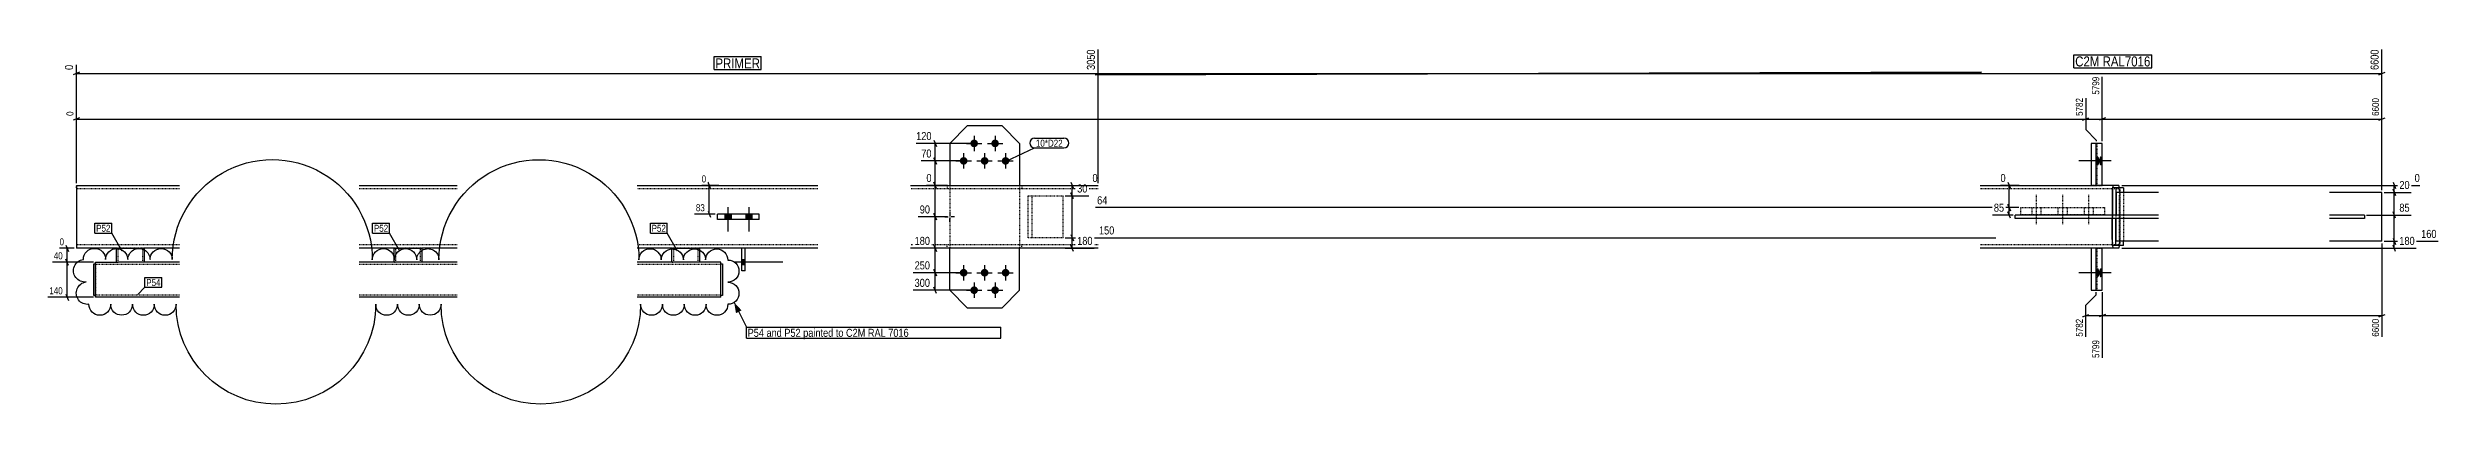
# Model space of a CAD drawing. Header units: millimetres. Extents: x 14 to 45764, y -118 to 1635.
# Drawn here: x 14453 to 21295, y -118 to 902 of the extents above; entities that cross this region are included whole.
import ezdxf

# ---------------------------------------------------------------- set-up
doc = ezdxf.new("R2010")
doc.units = ezdxf.units.MM
doc.linetypes.add('DXK_LINE_DOT2', pattern=[3.9198, 1.9599, -1.9599])
for name, color, linetype in [('MÅLSÆTNING', 7, 'Continuous'), ('STÅL', 7, 'Continuous'), ('TEKST', 7, 'Continuous')]:
    doc.layers.add(name, color=color, linetype=linetype)
doc.styles.add('Arial Narrow', font='ARIALN.TTF', dxfattribs={"height": 0.2})

msp = doc.modelspace()

# ---------------------------------------------------------------- hatches: boundary and pattern name
at = {"layer": 'STÅL', "linetype": 'Continuous'}
for points in [[(17104.4, 639.3, -1), (17104.4, 617.3, -1)], [(17164.4, 639.3, -1), (17164.4, 617.3, -1)], [(17074.4, 589.3, -1), (17074.4, 567.3, -1)], [(17134.4, 589.3, -1), (17134.4, 567.3, -1)], [(17194.4, 589.3, -1), (17194.4, 567.3, -1)], [(20316.4, 578.3), (20316.5, 581), (20316.8, 583.6), (20317.3, 585.9), (20317.9, 587.9), (20318.6, 589.5), (20319.5, 590.6), (20320.4, 591.2), (20321.3, 591.2), (20322.2, 590.6), (20323, 589.5), (20323.8, 587.9), (20324.4, 585.9), (20324.9, 583.6), (20325.2, 581), (20325.3, 578.3), (20325.2, 575.6), (20324.9, 573), (20324.4, 570.6), (20323.8, 568.6), (20323, 567), (20322.2, 565.9), (20321.3, 565.3), (20320.4, 565.3), (20319.5, 565.9), (20318.6, 567), (20317.9, 568.6), (20317.3, 570.6), (20316.8, 573), (20316.5, 575.6)], [(20325.1, 578.3), (20325.2, 581), (20325.4, 583.6), (20325.9, 585.9), (20326.5, 587.9), (20327.2, 589.5), (20328, 590.6), (20328.9, 591.2), (20329.8, 591.2), (20330.7, 590.6), (20331.5, 589.5), (20332.3, 587.9), (20332.9, 585.9), (20333.3, 583.6), (20333.6, 581), (20333.7, 578.3), (20333.6, 575.6), (20333.3, 573), (20332.9, 570.6), (20332.3, 568.6), (20331.5, 567), (20330.7, 565.9), (20329.8, 565.3), (20328.9, 565.3), (20328, 565.9), (20327.2, 567), (20326.5, 568.6), (20325.9, 570.6), (20325.4, 573), (20325.2, 575.6)], [(16408.4, 425.8), (16390.4, 425.8), (16390.4, 410.8), (16408.4, 410.8)], [(16468.4, 425.8), (16450.4, 425.8), (16450.4, 410.8), (16468.4, 410.8)], [(16439.4, 295.3), (16439.4, 281.3), (16449.4, 281.3), (16449.4, 295.3)], [(16439.4, 295.3), (16439.4, 281.3), (16449.4, 281.3), (16449.4, 295.3)], [(17074.4, 269.3, -1), (17074.4, 247.3, -1)], [(17104.4, 219.3, -1), (17104.4, 197.3, -1)], [(17134.4, 269.3, -1), (17134.4, 247.3, -1)], [(17164.4, 219.3, -1), (17164.4, 197.3, -1)], [(17194.4, 269.3, -1), (17194.4, 247.3, -1)], [(20316.4, 258.3), (20316.5, 261), (20316.8, 263.6), (20317.3, 265.9), (20317.9, 267.9), (20318.6, 269.5), (20319.5, 270.6), (20320.4, 271.2), (20321.3, 271.2), (20322.2, 270.6), (20323, 269.5), (20323.8, 267.9), (20324.4, 265.9), (20324.9, 263.6), (20325.2, 261), (20325.3, 258.3), (20325.2, 255.6), (20324.9, 253), (20324.4, 250.6), (20323.8, 248.6), (20323, 247), (20322.2, 245.9), (20321.3, 245.3), (20320.4, 245.3), (20319.5, 245.9), (20318.6, 247), (20317.9, 248.6), (20317.3, 250.6), (20316.8, 253), (20316.5, 255.6)], [(20325.1, 258.3), (20325.2, 261), (20325.4, 263.6), (20325.9, 265.9), (20326.5, 267.9), (20327.2, 269.5), (20328, 270.6), (20328.9, 271.2), (20329.8, 271.2), (20330.7, 270.6), (20331.5, 269.5), (20332.3, 267.9), (20332.9, 265.9), (20333.3, 263.6), (20333.6, 261), (20333.7, 258.3), (20333.6, 255.6), (20333.3, 253), (20332.9, 250.6), (20332.3, 248.6), (20331.5, 247), (20330.7, 245.9), (20329.8, 245.3), (20328.9, 245.3), (20328, 245.9), (20327.2, 247), (20326.5, 248.6), (20325.9, 250.6), (20325.4, 253), (20325.2, 255.6)]]:
    msp.add_hatch(color=96, dxfattribs=at).paths.add_polyline_path(points)
at = {"layer": 'TEKST', "linetype": 'Continuous'}
msp.add_hatch(color=7, dxfattribs=at).paths.add_polyline_path([(16422.6, 142.6), (16417.4, 173.5), (16438.7, 150.6)])

# ---------------------------------------------------------------- linework, layer by layer
at = {"layer": 'MÅLSÆTNING', "color": 7, "linetype": 'Continuous'}
for p, q in [((14543.4, 831.9), (14525.4, 824.7)), ((14534.4, 828.3), (17459.7, 828.3)), ((19987.7, 831.9), (17450.7, 824.7)), ((17450.7, 824.7), (19987.7, 831.9)), ((21125.4, 824.7), (21143.4, 831.9)), ((20286.6, 758.2), (20286.6, 668)), ((20333.6, 634.3), (20333.6, 819.1)), ((20333.6, 634.3), (20333.6, 819.1)), ((21134.4, 494.3), (21134.4, 758.2)), ((14543.4, 701.6), (14525.4, 694.4)), ((14534.4, 514.3), (14534.4, 719.8)), ((20277.6, 694.4), (20295.6, 701.6)), ((20277.6, 694.4), (20295.6, 701.6)), ((20286.6, 698), (20333.6, 698)), ((20342.6, 701.6), (20324.6, 694.4)), ((20342.6, 701.6), (20324.6, 694.4)), ((20333.6, 698), (21134.4, 698)), ((21125.4, 694.4), (21143.4, 701.6)), ((17098.4, 628.3), (16938.5, 628.3)), ((16989, 637.3), (16996.2, 619.3)), ((20286.6, 668), (20316.6, 638)), ((20286.6, 668), (20316.6, 638)), ((20316.6, 638), (20316.6, 634.3)), ((20316.6, 638), (20316.6, 634.3)), ((16373.4, 508.3), (16324.5, 508.3)), ((16349.9, 499.3), (16342.7, 517.3)), ((16346.3, 425.8), (16346.3, 508.3)), ((17028.4, 508.3), (16967.8, 508.3)), ((16996.2, 499.3), (16989, 517.3)), ((16992.6, 418.3), (16992.6, 508.3)), ((17388.5, 469.3), (17381.3, 487.3)), ((20096, 508.3), (20042.5, 508.3)), ((20063.7, 517.3), (20070.9, 499.3)), ((20067.3, 444.5), (20067.3, 508.3)), ((20390.1, 508.3), (21242.6, 508.3)), ((21140.4, 488.3), (21217.9, 488.3)), ((21166.2, 517.3), (21173.4, 499.3)), ((21173.4, 479.3), (21166.2, 497.3)), ((21166.2, 497.3), (21173.4, 479.3)), ((21169.8, 488.3), (21169.8, 508.3)), ((21169.8, 423.3), (21169.8, 488.3)), ((16363.4, 425.8), (16304, 425.8)), ((16342.7, 434.8), (16349.9, 416.8)), ((17028.4, 418.3), (16944.4, 418.3)), ((17028.4, 418.3), (16944.4, 418.3)), ((16989, 427.3), (16996.2, 409.3)), ((16996.2, 409.3), (16989, 427.3)), ((17365.4, 478.3), (17433, 478.3)), ((17384.9, 358.3), (17384.9, 478.3)), ((20094.8, 444.5), (17452.1, 444.5)), ((20094.8, 444.5), (17452.1, 444.5)), ((20070.9, 435.5), (20063.7, 453.5)), ((20063.7, 453.5), (20070.9, 435.5)), ((20067.3, 423.3), (20067.3, 444.5)), ((21090.4, 423.3), (21217.9, 423.3)), ((21090.4, 423.3), (21217.9, 423.3)), ((21173.4, 414.3), (21166.2, 432.3)), ((21173.4, 414.3), (21166.2, 432.3)), ((21169.8, 348.3), (21169.8, 423.3)), ((17365.4, 358.3), (20029.1, 358.3)), ((17365.4, 358.3), (20029.1, 358.3)), ((17381.3, 367.3), (17388.5, 349.3)), ((17381.3, 367.3), (17388.5, 349.3)), ((17384.9, 328.3), (17384.9, 358.3)), ((21134.4, 342.3), (21134.4, 75.3)), ((21140.4, 348.3), (21295, 348.3)), ((21140.4, 348.3), (21295, 348.3)), ((21166.2, 357.3), (21173.4, 339.3)), ((21166.2, 357.3), (21173.4, 339.3)), ((21169.8, 328.3), (21169.8, 348.3)), ((14583.4, 288.3), (14465.9, 288.3)), ((14583.4, 288.3), (14465.9, 288.3)), ((14528.4, 328.3), (14486.3, 328.3)), ((14504.5, 337.3), (14511.7, 319.3)), ((14511.7, 279.3), (14504.5, 297.3)), ((14511.7, 279.3), (14504.5, 297.3)), ((14508.1, 288.3), (14508.1, 328.3)), ((14508.1, 188.3), (14508.1, 288.3)), ((17028.4, 328.3), (16929.8, 328.3)), ((16989, 337.3), (16996.2, 319.3)), ((16992.6, 258.3), (16992.6, 328.3)), ((17365.4, 328.3), (17447.7, 328.3)), ((17388.5, 319.3), (17381.3, 337.3)), ((20390.1, 328.3), (21232.6, 328.3)), ((21173.4, 319.3), (21166.2, 337.3)), ((17068.4, 258.3), (16929.8, 258.3)), ((17068.4, 258.3), (16929.8, 258.3)), ((17098.4, 208.3), (16929.8, 208.3)), ((16996.2, 249.3), (16989, 267.3)), ((16989, 267.3), (16996.2, 249.3)), ((16996.2, 199.3), (16989, 217.3)), ((16992.6, 208.3), (16992.6, 258.3)), ((14583.4, 188.3), (14453.1, 188.3)), ((14504.5, 197.3), (14511.7, 179.3)), ((20277.6, 131.9), (20295.6, 139.1)), ((20286.6, 165.5), (20316.6, 195.5)), ((20286.6, 75.3), (20286.6, 165.5)), ((20316.6, 195.5), (20316.6, 202.3)), ((20342.6, 139.1), (20324.6, 131.9)), ((20342.6, 139.1), (20324.6, 131.9)), ((20333.6, 202.3), (20333.6, 14.4)), ((20333.6, 202.3), (20333.6, 14.4)), ((21125.4, 131.9), (21143.4, 139.1)), ((20286.6, 135.5), (20333.6, 135.5)), ((20333.6, 135.5), (21134.4, 135.5))]:
    msp.add_line(p, q, dxfattribs=at)
at = {"layer": 'STÅL', "color": 2, "linetype": 'Continuous'}
for p, q in [((17084.4, 678.3), (17034.4, 628.3)), ((17034.4, 628.3), (17034.4, 508.3)), ((17184.4, 678.3), (17084.4, 678.3)), ((17234.4, 628.3), (17184.4, 678.3)), ((17234.4, 628.3), (17234.4, 508.3)), ((20333.6, 628.3), (20301.7, 628.3)), ((20301.7, 628.3), (20301.7, 508.3)), ((20316.6, 508.3), (20316.6, 628.3)), ((20333.6, 508.3), (20333.6, 628.3)), ((14534.4, 508.3), (14534.4, 483.3)), ((14534.4, 508.3), (14829.4, 508.3)), ((14534.4, 483.3), (14534.4, 353.3)), ((15344.4, 508.3), (15624.4, 508.3)), ((16139.4, 508.3), (16656.9, 508.3)), ((16922.4, 508.3), (17459.4, 508.3)), ((19984.4, 508.3), (20301.7, 508.3)), ((20301.7, 508.3), (20316.6, 508.3)), ((20317.2, 508.3), (20316.6, 508.3)), ((20381.1, 508.3), (20317.2, 508.3)), ((20362.3, 492.8), (20362, 483.3)), ((20362, 483.3), (20362, 423.3)), ((20362.9, 501), (20362.3, 492.8)), ((20363.9, 506.4), (20362.9, 501)), ((20394.9, 500.8), (20363, 500.8)), ((20363, 500.8), (20363, 423.3)), ((20365.1, 508.3), (20363.9, 506.4)), ((20372.9, 500.8), (20372.9, 423.3)), ((20494.9, 488.3), (20373.1, 488.3)), ((20373.1, 488.3), (20373.1, 423.3)), ((20382.2, 506.4), (20381.1, 508.3)), ((20383.2, 501), (20382.2, 506.4)), ((20383.2, 500.8), (20383.2, 501)), ((20394.9, 500.8), (20394.9, 488.3)), ((21134.4, 488.3), (20984.4, 488.3)), ((21134.4, 348.3), (21134.4, 488.3)), ((16369.4, 410.8), (16369.4, 425.8)), ((16489.4, 425.8), (16369.4, 425.8)), ((16489.4, 410.8), (16369.4, 410.8)), ((16489.4, 410.8), (16489.4, 425.8)), ((20084.4, 413.3), (20084.4, 423.3)), ((20494.9, 423.3), (20084.4, 423.3)), ((20494.9, 413.3), (20084.4, 413.3)), ((20362, 353.3), (20362, 413.3)), ((20363, 335.8), (20363, 413.3)), ((20372.9, 335.8), (20372.9, 413.3)), ((20373.1, 348.3), (20373.1, 413.3)), ((21084.4, 423.3), (20984.4, 423.3)), ((21084.4, 413.3), (20984.4, 413.3)), ((21084.4, 423.3), (21084.4, 413.3)), ((14534.4, 353.3), (14534.4, 328.3)), ((20362, 353.3), (20362.3, 343.7)), ((20362.3, 343.7), (20362.9, 335.6)), ((20494.9, 348.3), (20373.1, 348.3)), ((20394.9, 335.8), (20394.9, 348.3)), ((21134.4, 348.3), (20984.4, 348.3)), ((14649.4, 328.3), (14534.4, 328.3)), ((14584.4, 283.3), (14589.4, 283.3)), ((14584.4, 193.3), (14584.4, 283.3)), ((14589.4, 188.3), (14589.4, 288.3)), ((14589.4, 288.3), (14653.7, 288.3)), ((14649.4, 288.3), (14649.4, 328.3)), ((14649.4, 328.3), (14729.4, 328.3)), ((14725.1, 288.3), (14653.7, 288.3)), ((14829.4, 288.3), (14725.1, 288.3)), ((14729.4, 288.3), (14729.4, 328.3)), ((14829.4, 328.3), (14729.4, 328.3)), ((15444.4, 328.3), (15344.4, 328.3)), ((15448.7, 288.3), (15344.4, 288.3)), ((15444.4, 288.3), (15444.4, 328.3)), ((15444.4, 328.3), (15524.4, 328.3)), ((15520.1, 288.3), (15448.7, 288.3)), ((15624.4, 288.3), (15520.1, 288.3)), ((15524.4, 288.3), (15524.4, 328.3)), ((15624.4, 328.3), (15524.4, 328.3)), ((16239.4, 328.3), (16139.4, 328.3)), ((16243.7, 288.3), (16139.4, 288.3)), ((16239.4, 288.3), (16239.4, 328.3)), ((16239.4, 328.3), (16319.4, 328.3)), ((16315.1, 288.3), (16243.7, 288.3)), ((16379.4, 288.3), (16315.1, 288.3)), ((16319.4, 288.3), (16319.4, 328.3)), ((16439.4, 328.3), (16319.4, 328.3)), ((16379.4, 200.3), (16379.4, 288.3)), ((16379.4, 283.3), (16384.4, 283.3)), ((16384.4, 283.3), (16384.4, 193.3)), ((16449.4, 328.3), (16439.4, 328.3)), ((16439.4, 263.3), (16439.4, 328.3)), ((16656.9, 328.3), (16449.4, 328.3)), ((16449.4, 263.3), (16449.4, 328.3)), ((17459.4, 328.3), (16922.4, 328.3)), ((17034.4, 208.3), (17034.4, 328.3)), ((17234.4, 208.3), (17234.4, 328.3)), ((20301.7, 328.3), (19984.4, 328.3)), ((20301.7, 328.3), (20301.7, 208.3)), ((20316.6, 328.3), (20301.7, 328.3)), ((20317.2, 328.3), (20316.6, 328.3)), ((20316.6, 208.3), (20316.6, 328.3)), ((20381.1, 328.3), (20317.2, 328.3)), ((20333.6, 208.3), (20333.6, 328.3)), ((20362.9, 335.6), (20363.9, 330.2)), ((20394.9, 335.8), (20363, 335.8)), ((20363.9, 330.2), (20365.1, 328.3)), ((20381.1, 328.3), (20382.2, 330.2)), ((20382.2, 330.2), (20383.2, 335.6)), ((20383.2, 335.6), (20383.2, 335.8)), ((16449.4, 263.3), (16439.4, 263.3)), ((17084.4, 158.3), (17034.4, 208.3)), ((17184.4, 158.3), (17234.4, 208.3)), ((20301.7, 208.3), (20333.6, 208.3)), ((14589.4, 193.3), (14584.4, 193.3)), ((14829.4, 188.3), (14589.4, 188.3)), ((15624.4, 188.3), (15344.4, 188.3)), ((16379.4, 188.3), (16139.4, 188.3)), ((16379.4, 188.3), (16379.4, 200.3)), ((16384.4, 193.3), (16379.4, 193.3)), ((17084.4, 158.3), (17184.4, 158.3))]:
    msp.add_line(p, q, dxfattribs=at)
at = {"layer": 'STÅL', "color": 96, "linetype": 'Continuous'}
for p, q in [((17082.4, 628.3), (17126.4, 628.3)), ((17104.4, 650.3), (17104.4, 606.3)), ((17142.4, 628.3), (17186.4, 628.3)), ((17164.4, 650.3), (17164.4, 606.3)), ((17052.4, 578.3), (17096.4, 578.3)), ((17074.4, 600.3), (17074.4, 556.3)), ((17112.4, 578.3), (17156.4, 578.3)), ((17134.4, 600.3), (17134.4, 556.3)), ((17172.4, 578.3), (17216.4, 578.3)), ((17194.4, 600.3), (17194.4, 556.3)), ((20350.6, 578.3), (20266.3, 578.3)), ((20359.2, 578.3), (20274.8, 578.3)), ((16390.4, 425.8), (16390.4, 410.8)), ((16399.4, 445.8), (16399.4, 375.8)), ((16408.4, 425.8), (16408.4, 410.8)), ((16450.4, 425.8), (16450.4, 410.8)), ((16459.4, 445.8), (16459.4, 375.8)), ((16468.4, 425.8), (16468.4, 410.8)), ((17020.4, 418.3), (17029.7, 418.3)), ((17034.4, 432.3), (17034.4, 422.9)), ((17034.4, 404.3), (17034.4, 413.6)), ((17048.4, 418.3), (17039, 418.3)), ((16556.9, 288.3), (16419.4, 288.3)), ((16556.9, 288.3), (16419.4, 288.3)), ((16449.4, 295.3), (16439.4, 295.3)), ((16449.4, 295.3), (16439.4, 295.3)), ((16449.4, 281.3), (16439.4, 281.3)), ((16449.4, 281.3), (16439.4, 281.3)), ((17074.4, 280.3), (17074.4, 236.3)), ((17134.4, 280.3), (17134.4, 236.3)), ((17194.4, 280.3), (17194.4, 236.3)), ((17052.4, 258.3), (17096.4, 258.3)), ((17082.4, 208.3), (17126.4, 208.3)), ((17104.4, 230.3), (17104.4, 186.3)), ((17112.4, 258.3), (17156.4, 258.3)), ((17142.4, 208.3), (17186.4, 208.3)), ((17164.4, 230.3), (17164.4, 186.3)), ((17172.4, 258.3), (17216.4, 258.3)), ((20350.6, 258.3), (20266.3, 258.3)), ((20359.2, 258.3), (20274.8, 258.3))]:
    msp.add_line(p, q, dxfattribs=at)
at = {"layer": 'STÅL', "color": 7, "linetype": 'DXK_LINE_DOT2'}
for p, q in [((20318.8, 508.3), (20318.8, 628.3)), ((14534.4, 501), (14534.4, 508.3)), ((14829.4, 498.3), (14534.4, 498.3)), ((15624.4, 498.3), (15344.4, 498.3)), ((16656.9, 498.3), (16139.4, 498.3)), ((17459.4, 498.3), (16922.4, 498.3)), ((17027.4, 508.3), (17027.4, 498.3)), ((17034.4, 508.3), (17034.4, 328.3)), ((17234.4, 508.3), (17234.4, 328.3)), ((17241.4, 508.3), (17241.4, 498.3)), ((20381.1, 498.3), (19984.4, 498.3)), ((20317.2, 508.3), (20301.7, 508.3)), ((20317.2, 508.3), (20333.6, 508.3)), ((20363.3, 483.3), (20363.4, 489)), ((20363.3, 353.3), (20363.3, 483.3)), ((20363.4, 489), (20363.8, 493.9)), ((20363.8, 493.9), (20364.4, 497.1)), ((20364.4, 497.1), (20365.1, 498.3)), ((20381.1, 498.3), (20381.8, 497.1)), ((20381.8, 497.1), (20382.4, 493.9)), ((20382.4, 493.9), (20382.8, 489)), ((20382.8, 489), (20382.9, 483.3)), ((20382.9, 353.3), (20382.9, 483.3)), ((20383.9, 492.8), (20383.2, 500.8)), ((20384.1, 483.3), (20383.9, 492.8)), ((20384.1, 353.3), (20384.1, 483.3)), ((20385, 335.8), (20385, 500.8)), ((20394.9, 488.3), (20394.9, 348.3)), ((17259.4, 358.3), (17259.4, 478.3)), ((17259.4, 478.3), (17359.4, 478.3)), ((17269.4, 478.3), (17269.4, 358.3)), ((17359.4, 358.3), (17359.4, 478.3)), ((20100.8, 424.5), (20100.8, 444.5)), ((20100.8, 444.5), (20340.8, 444.5)), ((20100.8, 424.5), (20340.8, 424.5)), ((20340.8, 424.5), (20340.8, 444.5)), ((20362, 423.3), (20362, 413.3)), ((20363, 423.3), (20363, 413.3)), ((20372.9, 423.3), (20372.9, 413.3)), ((20373.1, 413.3), (20373.1, 423.3)), ((17359.4, 358.3), (17259.4, 358.3)), ((20363.4, 347.5), (20363.3, 353.3)), ((20363.8, 342.7), (20363.4, 347.5)), ((20364.4, 339.4), (20363.8, 342.7)), ((20382.4, 342.7), (20381.8, 339.4)), ((20382.8, 347.5), (20382.4, 342.7)), ((20382.9, 353.3), (20382.8, 347.5)), ((20383.2, 335.8), (20383.9, 343.7)), ((20383.9, 343.7), (20384.1, 353.3)), ((14829.4, 338.3), (14534.4, 338.3)), ((14589.4, 283.3), (14589.4, 193.3)), ((14829.4, 282.3), (14589.4, 282.3)), ((14729.4, 328.3), (14649.4, 328.3)), ((14650.1, 288.3), (14649.4, 288.3)), ((14650.1, 288.3), (14653.7, 288.3)), ((14725.1, 288.3), (14653.7, 288.3)), ((14654.4, 288.3), (14654.4, 328.3)), ((14724.4, 288.3), (14724.4, 328.3)), ((14729.4, 288.3), (14725.1, 288.3)), ((15624.4, 338.3), (15344.4, 338.3)), ((15624.4, 282.3), (15344.4, 282.3)), ((15524.4, 328.3), (15444.4, 328.3)), ((15445.1, 288.3), (15444.4, 288.3)), ((15445.1, 288.3), (15448.7, 288.3)), ((15520.1, 288.3), (15448.7, 288.3)), ((15449.4, 288.3), (15449.4, 328.3)), ((15519.4, 288.3), (15519.4, 328.3)), ((15524.4, 288.3), (15520.1, 288.3)), ((16656.9, 338.3), (16139.4, 338.3)), ((16379.4, 282.3), (16139.4, 282.3)), ((16319.4, 328.3), (16239.4, 328.3)), ((16240.1, 288.3), (16239.4, 288.3)), ((16240.1, 288.3), (16243.7, 288.3)), ((16315.1, 288.3), (16243.7, 288.3)), ((16244.4, 288.3), (16244.4, 328.3)), ((16314.4, 288.3), (16314.4, 328.3)), ((16319.4, 288.3), (16315.1, 288.3)), ((16379.4, 193.3), (16379.4, 283.3)), ((16449.4, 328.3), (16439.4, 328.3)), ((17459.4, 338.3), (16922.4, 338.3)), ((17027.4, 328.3), (17027.4, 338.3)), ((17241.4, 328.3), (17241.4, 338.3)), ((20381.1, 338.3), (19984.4, 338.3)), ((20317.2, 328.3), (20301.7, 328.3)), ((20317.2, 328.3), (20333.6, 328.3)), ((20318.8, 208.3), (20318.8, 328.3)), ((20365.1, 338.3), (20364.4, 339.4)), ((20381.8, 339.4), (20381.1, 338.3)), ((14829.4, 194.3), (14589.4, 194.3)), ((14589.4, 191.8), (14589.4, 188.3)), ((15624.4, 194.3), (15344.4, 194.3)), ((16379.4, 194.3), (16139.4, 194.3)), ((16379.4, 189.2), (16379.4, 191.8)), ((16379.4, 188.3), (16379.4, 189.2))]:
    msp.add_line(p, q, dxfattribs=at)
at = {"layer": 'STÅL', "color": 96, "linetype": 'DXK_LINE_DOT2'}
for p, q in [((20145.8, 397), (20145.8, 482)), ((20220.8, 397), (20220.8, 482)), ((20295.8, 397), (20295.8, 482)), ((20132.8, 424.5), (20132.8, 444.5)), ((20158.8, 424.5), (20158.8, 444.5)), ((20207.8, 424.5), (20207.8, 444.5)), ((20233.8, 424.5), (20233.8, 444.5)), ((20282.8, 424.5), (20282.8, 444.5)), ((20308.8, 424.5), (20308.8, 444.5))]:
    msp.add_line(p, q, dxfattribs=at)
at = {"layer": 'TEKST', "color": 96, "linetype": 'Continuous'}
msp.add_lwpolyline([(14554.6, 296.1, -1), (14618.2, 296, -1), (14681.8, 295.9, -1), (14745.4, 295.8, -1), (14809, 295.7, -1), (15381.6, 295.6, -1), (15445.2, 295.5, -1), (15508.8, 295.4, -1), (15572.4, 295.3, -1), (16145, 295.2, -1), (16208.6, 295, -1), (16272.2, 294.9, -1), (16335.8, 294.8, -1), (16399.4, 294.7, -1), (16399.4, 231.3, -1), (16399.4, 167.9, -1), (16337, 167.9, -1), (16274.6, 167.9, -1), (16212.2, 167.9, -1), (16149.8, 167.9, -1), (15578.4, 167.9, -1), (15516.1, 167.9, -1), (15453.7, 167.9, -1), (15391.3, 167.9, -1), (14819.9, 167.9, -1), (14757.5, 167.9, -1), (14695.1, 167.9, -1), (14632.8, 167.9, -1), (14570.4, 167.9, -1), (14562.5, 232, -1), (14554.6, 296.1)], format="xyb", close=True, dxfattribs=at)

# ---------------------------------------------------------------- wipeouts: each hides what was drawn before it
at = {"color": 0}
msp.add_wipeout([(17357.9, 618.9), (17357.9, 639.9), (17281.2, 639.9), (17281.2, 618.9)], dxfattribs=at).dxf.layer = 'TEKST'

# ---------------------------------------------------------------- next in the draw order: wipeouts: each hides what was drawn before it
at = {"color": 0, "linetype": 'Continuous'}
for points, layer in [([(20329.4, 823.3), (20300, 823.3), (20300, 763.7), (20329.4, 763.7)], 'MÅLSÆTNING'), ([(21130.2, 762.4), (21100.8, 762.4), (21100.8, 702.8), (21130.2, 702.8)], 'MÅLSÆTNING'), ([(16341.5, 512.5), (16341.5, 541.9), (16320.3, 541.9), (16320.3, 512.5)], 'MÅLSÆTNING'), ([(16987.2, 513.1), (16987.2, 546.7), (16963, 546.7), (16963, 513.1)], 'MÅLSÆTNING'), ([(17433.5, 483.1), (17433.5, 516.7), (17394.6, 516.7), (17394.6, 483.1)], 'MÅLSÆTNING'), ([(20061.9, 513.1), (20061.9, 546.7), (20037.7, 546.7), (20037.7, 513.1)], 'MÅLSÆTNING'), ([(21247.4, 513.1), (21247.4, 546.7), (21223.2, 546.7), (21223.2, 513.1)], 'MÅLSÆTNING'), ([(16337.6, 430), (16337.6, 459.4), (16303.7, 459.4), (16303.7, 430)], 'MÅLSÆTNING'), ([(14503.3, 332.5), (14503.3, 361.9), (14482.1, 361.9), (14482.1, 332.5)], 'MÅLSÆTNING'), ([(16982.8, 333.1), (16982.8, 366.7), (16929.3, 366.7), (16929.3, 333.1)], 'MÅLSÆTNING'), ([(20029.5, 363.1), (20029.5, 396.7), (17457, 396.7), (17457, 363.1)], 'MÅLSÆTNING'), ([(21295.4, 353.1), (21295.4, 386.7), (21241.9, 386.7), (21241.9, 353.1)], 'MÅLSÆTNING'), ([(14499.5, 192.5), (14499.5, 221.9), (14452.7, 221.9), (14452.7, 192.5)], 'MÅLSÆTNING'), ([(20329.4, 69.8), (20300, 69.8), (20300, 10.2), (20329.4, 10.2)], 'MÅLSÆTNING'), ([(21130.2, 130.7), (21100.8, 130.7), (21100.8, 71.1), (21130.2, 71.1)], 'MÅLSÆTNING'), ([(16491.6, 842.9), (16491.6, 872.9), (16363.7, 872.9), (16363.7, 842.9)], 'TEKST'), ([(17177.5, 74.9), (17177.5, 98.9), (16456, 98.9), (16456, 74.9)], 'TEKST')]:
    msp.add_wipeout(points, dxfattribs=at).dxf.layer = layer
at = {"color": 0}
for points in [[(17357.9, 618.9), (17357.9, 639.9), (17281.2, 639.9), (17281.2, 618.9)], [(14632.1, 375.5), (14632.1, 396.5), (14591.1, 396.5), (14591.1, 375.5)], [(15427.1, 375.5), (15427.1, 396.5), (15386.1, 396.5), (15386.1, 375.5)], [(16222.1, 375.5), (16222.1, 396.5), (16181.1, 396.5), (16181.1, 375.5)], [(14775.4, 220.2), (14775.4, 241.2), (14734.4, 241.2), (14734.4, 220.2)]]:
    msp.add_wipeout(points, dxfattribs=at).dxf.layer = 'TEKST'

# ---------------------------------------------------------------- next in the draw order: linework, layer by layer
at = {"layer": 'MÅLSÆTNING', "color": 7, "linetype": 'Continuous'}
for p, q in [((21134.4, 494.3), (21134.4, 897)), ((17459.7, 828.3), (21134.4, 828.3)), ((20286.6, 758.2), (20286.6, 668)), ((16992.6, 578.3), (16992.6, 628.3)), ((17068.4, 578.3), (16953.1, 578.3)), ((17068.4, 578.3), (16953.1, 578.3)), ((16996.2, 569.3), (16989, 587.3)), ((16989, 587.3), (16996.2, 569.3)), ((16992.6, 508.3), (16992.6, 578.3)), ((17028.4, 508.3), (16967.8, 508.3)), ((16996.2, 499.3), (16989, 517.3)), ((17365.4, 508.3), (17457.7, 508.3)), ((17381.3, 517.3), (17388.5, 499.3)), ((17388.5, 469.3), (17381.3, 487.3)), ((17384.9, 478.3), (17384.9, 508.3)), ((21140.4, 488.3), (21217.9, 488.3)), ((16992.6, 328.3), (16992.6, 418.3)), ((17365.4, 478.3), (17433, 478.3)), ((20078.4, 423.3), (20019.1, 423.3)), ((20070.9, 414.3), (20063.7, 432.3)), ((17028.4, 328.3), (16929.8, 328.3)), ((16989, 337.3), (16996.2, 319.3))]:
    msp.add_line(p, q, dxfattribs=at)
at = {"layer": 'TEKST', "color": 7, "linetype": 'Continuous'}
for p, q in [((16360.1, 876.5), (16495.2, 876.5)), ((16360.1, 839.3), (16360.1, 876.5)), ((16360.1, 839.3), (16495.2, 839.3)), ((16495.2, 839.3), (16495.2, 876.5)), ((17277.6, 643.5), (17361.5, 643.5)), ((17196.1, 577.6), (17277.6, 615.3)), ((17277.6, 615.3), (17361.5, 615.3)), ((16417.4, 173.5), (16452.4, 102.5)), ((16452.4, 102.5), (17181.1, 102.5)), ((16452.4, 71.3), (16452.4, 102.5)), ((16452.4, 71.3), (17181.1, 71.3)), ((17181.1, 71.3), (17181.1, 102.5))]:
    msp.add_line(p, q, dxfattribs=at)
for centre, start, end in [((17277.6, 629.4), 90, 270), ((17361.5, 629.4), 270, 90)]:
    msp.add_arc(centre, 14.1, start, end, dxfattribs=at)

# ---------------------------------------------------------------- next in the draw order: texts
at = {"layer": 'MÅLSÆTNING', "color": 3, "linetype": 'Continuous', "style": 'Arial Narrow'}
for s, p in [('5799', (20325.2, 767.9)), ('6600', (21126, 707)), ('6600', (21126, 75.3))]:
    msp.add_text(s, height=20.04, rotation=90.00021, dxfattribs=at).set_placement(p)
for s, height, p in [('0', 20, (16324.5, 516.7)), ('0', 22.9, (16967.8, 517.9)), ('30', 22.91, (17399.4, 487.9)), ('0', 22.9, (20042.5, 517.9)), ('0', 22.9, (21228, 517.9)), ('83', 20.04, (16307.9, 434.2)), ('0', 20, (14486.3, 336.7)), ('180', 22.91, (16934.1, 337.9)), ('140', 20.04, (14456.9, 196.7))]:
    msp.add_text(s, height=height, dxfattribs=at).set_placement(p)
at = {"layer": 'TEKST', "color": 3, "linetype": 'Continuous', "style": 'Arial Narrow'}
for s, height, p in [('PRIMER', 28.63, (16363.7, 842.9)), ('P54 and P52 painted to C2M RAL 7016', 22.906, (16456, 74.9))]:
    msp.add_text(s, height=height, dxfattribs=at).set_placement(p)
at = {"layer": 'TEKST', "color": 3, "style": 'Arial Narrow'}
msp.add_text('10*D22', height=20.04, dxfattribs=at).set_placement((17281.2, 618.9))

# ---------------------------------------------------------------- next in the draw order: wipeouts: each hides what was drawn before it
at = {"color": 0, "linetype": 'Continuous'}
for points in [[(17448.1, 333.1), (17448.1, 366.7), (17394.6, 366.7), (17394.6, 333.1)], [(21233, 333.1), (21233, 366.7), (21179.5, 366.7), (21179.5, 333.1)], [(20282.4, 130.7), (20253, 130.7), (20253, 71.1), (20282.4, 71.1)]]:
    msp.add_wipeout(points, dxfattribs=at).dxf.layer = 'MÅLSÆTNING'
at = {"color": 0}
for points in [[(14632.1, 375.5), (14632.1, 396.5), (14591.1, 396.5), (14591.1, 375.5)], [(15427.1, 375.5), (15427.1, 396.5), (15386.1, 396.5), (15386.1, 375.5)], [(16222.1, 375.5), (16222.1, 396.5), (16181.1, 396.5), (16181.1, 375.5)], [(14775.4, 220.2), (14775.4, 241.2), (14734.4, 241.2), (14734.4, 220.2)]]:
    msp.add_wipeout(points, dxfattribs=at).dxf.layer = 'TEKST'

# ---------------------------------------------------------------- next in the draw order: linework, layer by layer
at = {"layer": 'TEKST', "color": 7, "linetype": 'Continuous'}
for p, q in [((14587.5, 400.1), (14635.7, 400.1)), ((14587.5, 371.9), (14587.5, 400.1)), ((14587.5, 371.9), (14635.7, 371.9)), ((14635.7, 371.9), (14635.7, 400.1)), ((14665.7, 320), (14635.7, 371.9)), ((15382.5, 400.1), (15430.7, 400.1)), ((15382.5, 371.9), (15382.5, 400.1)), ((15382.5, 371.9), (15430.7, 371.9)), ((15430.7, 371.9), (15430.7, 400.1)), ((15460.7, 320), (15430.7, 371.9)), ((16177.5, 400.1), (16225.7, 400.1)), ((16177.5, 371.9), (16177.5, 400.1)), ((16177.5, 371.9), (16225.7, 371.9)), ((16225.7, 371.9), (16225.7, 400.1)), ((16255.7, 320), (16225.7, 371.9)), ((14709.6, 195.4), (14730.8, 216.6)), ((14730.8, 244.8), (14779, 244.8)), ((14730.8, 216.6), (14730.8, 244.8)), ((14730.8, 216.6), (14779, 216.6)), ((14779, 216.6), (14779, 244.8))]:
    msp.add_line(p, q, dxfattribs=at)

# ---------------------------------------------------------------- next in the draw order: texts
at = {"layer": 'MÅLSÆTNING', "color": 3, "linetype": 'Continuous', "style": 'Arial Narrow'}
for s, p in [('180', (17399.4, 337.9)), ('150', (17461.8, 367.9)), ('180', (21184.3, 337.9)), ('160', (21246.7, 357.9))]:
    msp.add_text(s, height=22.91, dxfattribs=at).set_placement(p)
for s, p in [('5782', (20278.2, 75.3)), ('5799', (20325.2, 14.4))]:
    msp.add_text(s, height=20.04, rotation=90.00021, dxfattribs=at).set_placement(p)
at = {"layer": 'TEKST', "color": 3, "style": 'Arial Narrow'}
for s, p in [('P52', (14591.1, 375.5)), ('P52', (15386.1, 375.5)), ('P52', (16181.1, 375.5)), ('P54', (14734.4, 220.2))]:
    msp.add_text(s, height=20.04, dxfattribs=at).set_placement(p)

# ---------------------------------------------------------------- next in the draw order: wipeouts: each hides what was drawn before it
at = {"color": 0, "linetype": 'Continuous'}
for points, layer in [([(21129.6, 901.8), (21096, 901.8), (21096, 833.7), (21129.6, 833.7)], 'MÅLSÆTNING'), ([(16987.2, 633.1), (16987.2, 666.7), (16933.7, 666.7), (16933.7, 633.1)], 'MÅLSÆTNING'), ([(17462.5, 513.1), (17462.5, 546.7), (17438.3, 546.7), (17438.3, 513.1)], 'MÅLSÆTNING'), ([(21218.4, 493.1), (21218.4, 526.7), (21179.5, 526.7), (21179.5, 493.1)], 'MÅLSÆTNING'), ([(16982.8, 423.1), (16982.8, 456.7), (16944, 456.7), (16944, 423.1)], 'MÅLSÆTNING'), ([(14499.5, 292.5), (14499.5, 321.9), (14465.5, 321.9), (14465.5, 292.5)], 'MÅLSÆTNING'), ([(16982.8, 263.1), (16982.8, 296.7), (16929.3, 296.7), (16929.3, 263.1)], 'MÅLSÆTNING'), ([(20471.9, 848.6), (20471.9, 878.6), (20256.3, 878.6), (20256.3, 848.6)], 'TEKST')]:
    msp.add_wipeout(points, dxfattribs=at).dxf.layer = layer

# ---------------------------------------------------------------- next in the draw order: linework, layer by layer
at = {"layer": 'MÅLSÆTNING', "color": 7, "linetype": 'Continuous'}
msp.add_line((14534.4, 698), (20286.6, 698), dxfattribs=at)
at = {"layer": 'TEKST', "color": 7, "linetype": 'Continuous'}
for p, q in [((20252.7, 882.2), (20475.5, 882.2)), ((20252.7, 845), (20252.7, 882.2)), ((20252.7, 845), (20475.5, 845)), ((20475.5, 845), (20475.5, 882.2))]:
    msp.add_line(p, q, dxfattribs=at)

# ---------------------------------------------------------------- next in the draw order: texts
at = {"layer": 'MÅLSÆTNING', "color": 3, "linetype": 'Continuous', "style": 'Arial Narrow'}
msp.add_text('6600', height=22.91, rotation=90.00021, dxfattribs=at).set_placement((21124.8, 838.5))
for s, height, p in [('120', 22.91, (16938.5, 637.9)), ('0', 22.9, (17443.1, 517.9)), ('20', 22.91, (21184.3, 497.9)), ('90', 22.91, (16948.8, 427.9)), ('40', 20.04, (14469.7, 296.7))]:
    msp.add_text(s, height=height, dxfattribs=at).set_placement(p)
at = {"layer": 'TEKST', "color": 3, "linetype": 'Continuous', "style": 'Arial Narrow'}
msp.add_text('C2M RAL7016', height=28.633, dxfattribs=at).set_placement((20256.3, 848.6))

# ---------------------------------------------------------------- next in the draw order: wipeouts: each hides what was drawn before it
at = {"color": 0, "linetype": 'Continuous'}
for points in [[(20009.5, 449.3), (20009.5, 482.9), (17451.7, 482.9), (17451.7, 449.3)], [(21218.4, 428.1), (21218.4, 461.7), (21179.5, 461.7), (21179.5, 428.1)], [(16982.8, 213.1), (16982.8, 246.7), (16929.3, 246.7), (16929.3, 213.1)]]:
    msp.add_wipeout(points, dxfattribs=at).dxf.layer = 'MÅLSÆTNING'

# ---------------------------------------------------------------- next in the draw order: linework, layer by layer
at = {"layer": 'MÅLSÆTNING', "color": 7, "linetype": 'Continuous'}
msp.add_line((17459.7, 514.3), (17459.7, 897), dxfattribs=at)
msp.add_line((17459.7, 514.3), (17459.7, 897), dxfattribs=at)

# ---------------------------------------------------------------- next in the draw order: texts
at = {"layer": 'MÅLSÆTNING', "color": 3, "linetype": 'Continuous', "style": 'Arial Narrow'}
for s, p in [('64', (17456.5, 454.1)), ('85', (21184.3, 432.9)), ('250', (16934.1, 267.9)), ('300', (16934.1, 217.9))]:
    msp.add_text(s, height=22.91, dxfattribs=at).set_placement(p)

# ---------------------------------------------------------------- next in the draw order: wipeouts: each hides what was drawn before it
at = {"color": 0, "linetype": 'Continuous'}
for points in [[(20282.4, 762.4), (20253, 762.4), (20253, 702.8), (20282.4, 702.8)], [(14530.2, 724), (14500.8, 724), (14500.8, 702.8), (14530.2, 702.8)], [(16987.2, 583.1), (16987.2, 616.7), (16948.3, 616.7), (16948.3, 583.1)], [(20057.5, 428.1), (20057.5, 461.7), (20018.7, 461.7), (20018.7, 428.1)]]:
    msp.add_wipeout(points, dxfattribs=at).dxf.layer = 'MÅLSÆTNING'

# ---------------------------------------------------------------- next in the draw order: linework, layer by layer
at = {"layer": 'MÅLSÆTNING', "color": 7, "linetype": 'Continuous'}
msp.add_line((14534.4, 514.3), (14534.4, 853.1), dxfattribs=at)

# ---------------------------------------------------------------- next in the draw order: texts
at = {"layer": 'MÅLSÆTNING', "color": 3, "linetype": 'Continuous', "style": 'Arial Narrow'}
for s, height, p in [('5782', 20.04, (20278.2, 707)), ('0', 20, (14526, 707))]:
    msp.add_text(s, height=height, rotation=90.00021, dxfattribs=at).set_placement(p)
for s, p in [('70', (16953.1, 587.9)), ('85', (20023.5, 432.9))]:
    msp.add_text(s, height=22.91, dxfattribs=at).set_placement(p)

# ---------------------------------------------------------------- next in the draw order: wipeouts: each hides what was drawn before it
at = {"color": 0, "linetype": 'Continuous'}
msp.add_wipeout([(17454.9, 901.8), (17421.3, 901.8), (17421.3, 833.7), (17454.9, 833.7)], dxfattribs=at).dxf.layer = 'MÅLSÆTNING'

# ---------------------------------------------------------------- next in the draw order: texts
at = {"layer": 'MÅLSÆTNING', "color": 3, "linetype": 'Continuous', "style": 'Arial Narrow'}
msp.add_text('3050', height=22.91, rotation=90.00021, dxfattribs=at).set_placement((17450.1, 838.5))

# ---------------------------------------------------------------- next in the draw order: wipeouts: each hides what was drawn before it
at = {"color": 0, "linetype": 'Continuous'}
msp.add_wipeout([(14529.6, 857.9), (14496, 857.9), (14496, 833.7), (14529.6, 833.7)], dxfattribs=at).dxf.layer = 'MÅLSÆTNING'

# ---------------------------------------------------------------- next in the draw order: texts
at = {"layer": 'MÅLSÆTNING', "color": 3, "linetype": 'Continuous', "style": 'Arial Narrow'}
msp.add_text('0', height=22.9, rotation=90.00021, dxfattribs=at).set_placement((14524.8, 838.5))

doc.saveas('drawing.dxf')
